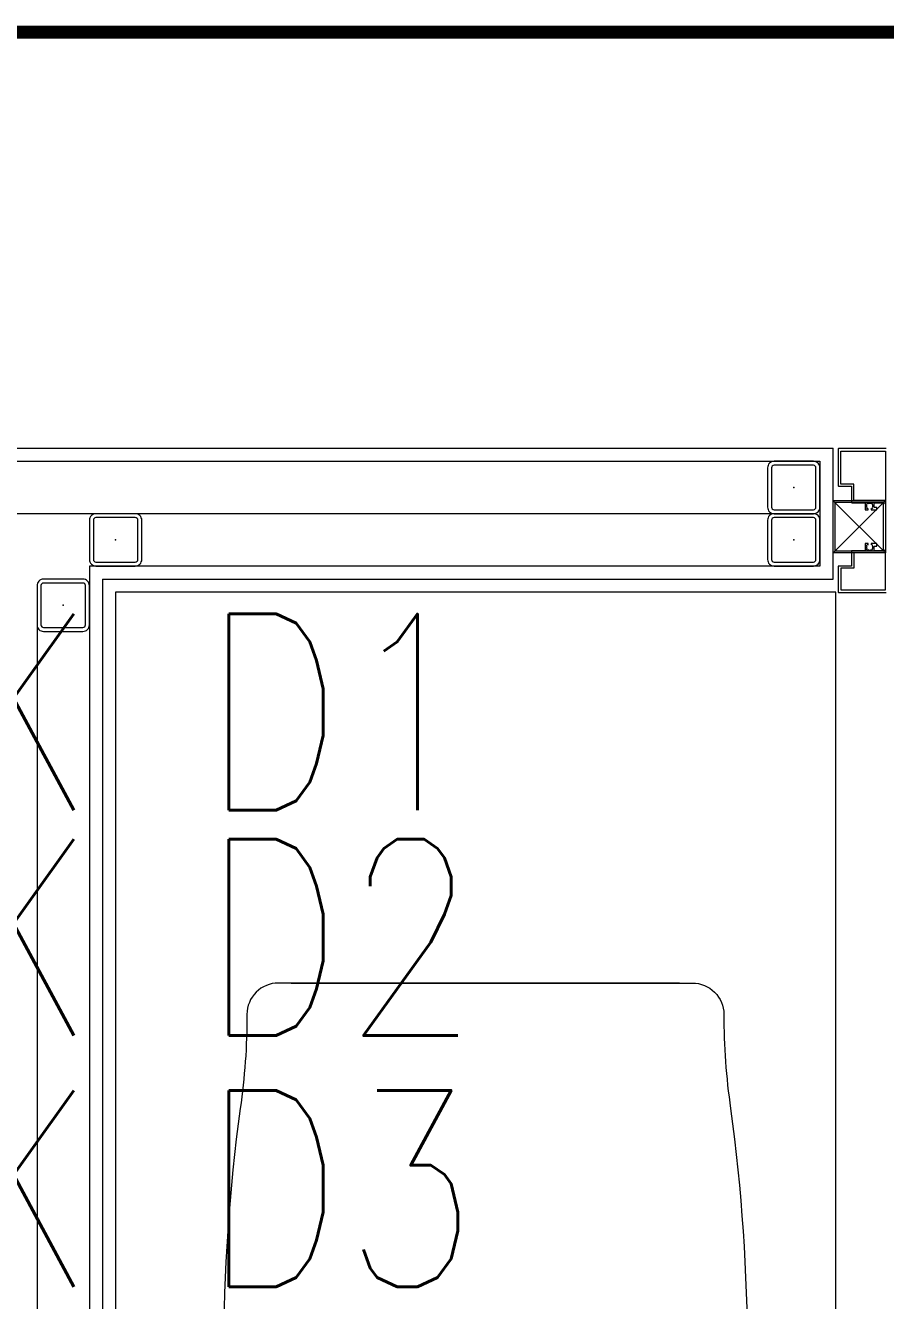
# Model space of a CAD drawing. Extents: x -2050 to 29725, y -1777 to 6820.
# Drawn here: x 9990.8 to 10056.5, y 2174.9 to 2272.3 of the extents above; entities that cross this region are included whole.
import ezdxf

# ---------------------------------------------------------------- set-up
doc = ezdxf.new("R2010")
doc.units = 0
doc.header["$LTSCALE"] = 25
doc.header["$MEASUREMENT"] = 0
doc.linetypes.add('HIDDEN2', pattern=[4.7625, 3.175, -1.5875])
doc.layers.get('0').update_dxf_attribs({"color": 9, "lineweight": 9})
for name, color, linetype, lineweight in [('05V', 9, 'Continuous', 9), ('06D', 9, 'Continuous', 9), ('10', 9, 'Continuous', 9), ('11', 9, 'Continuous', 9), ('21', 9, 'Continuous', 9), ('E-YAZI', 7, 'Continuous', 30)]:
    doc.layers.add(name, color=color, linetype=linetype, lineweight=lineweight)
doc.styles.add('E-YAZI', font='txttw.shx')

# ---------------------------------------------------------------- blocks, each defined once
blk = doc.blocks.new('lavabo 120')
at = {"lineweight": 0, "flags": 128}
blk.add_lwpolyline([(55, 0), (0, 0), (0, -120), (55, -120)], close=True, dxfattribs=at)
blk.add_lwpolyline([(55, -120), (55, 0), (0, 0), (0, -120)], close=True)
for points in [[(41.591, -90.135), (10.948, -90.135, -0.414214), (8.55, -87.737, 0.035809), (8.034, -80.536, -0.067889), (8.034, -43.001, 0.002456), (8.034, -35.735, -0.418149), (12.197, -30.246), (41.322, -30.246)], [(11.928, -90.135), (42.571, -90.135, 0.414214), (44.969, -87.737, -0.035809), (45.485, -80.536, 0.067889), (45.485, -43.001, -0.025966), (45.485, -35.735, 0.418149), (41.322, -30.246), (12.197, -30.246)]]:
    blk.add_lwpolyline(points, format="xyb")
blk = doc.blocks.new('A$C74064896')
at = {"layer": '05V', "rotation": 180}
blk.add_blockref('lavabo 120', (-414.789, -121), dxfattribs=at)
blk = doc.blocks.new('p-korkasa_40x40')
at = {"layer": '10'}
for points in [[(-2, -2), (-2, -2, 4.557572), (-2, -2), (2, -2, 6.895317), (2, -2), (2, -2), (2, 2), (-2, 2), (-2, -2)], [(-1.85, -1.85), (-1.85, 1.85), (1.85, 1.85), (1.85, -1.85), (-1.85, -1.85, -4.556435), (-1.85, -1.85)]]:
    blk.add_lwpolyline(points, format="xyb", close=True, dxfattribs=at)
for points in [[(2, -2), (-2, 2)], [(2, 2), (-2, -1.969)]]:
    blk.add_lwpolyline(points, dxfattribs=at)
blk = doc.blocks.new('p-kapı')
at = {"layer": '10'}
blk.add_lwpolyline([(-5.98, -4.05), (-5.98, -0.425, -0.414214), (-5.955, -0.4), (-3.125, -0.4, -0.414214), (-3.1, -0.425), (-3.1, -1.4), (-1.865, -1.4, -0.414214), (-1.84, -1.425), (-1.84, -2.445), (-1.281, -2.445), (-1.281, -2.675), (-1.39, -2.675), (-1.355, -2.64, 0.091673), (-1.425, -2.569), (-1.461, -2.605, 0.288261), (-1.701, -2.605), (-1.737, -2.569, 0.091673), (-1.808, -2.64), (-1.772, -2.676, 0.288261), (-1.772, -2.915), (-1.808, -2.951, 0.091673), (-1.737, -3.022), (-1.701, -2.986, 0.288261), (-1.461, -2.986), (-1.425, -3.022, 0.091673), (-1.355, -2.951), (-1.39, -2.915), (-1.281, -2.915), (-1.281, -3.32, -0.414214), (-1.306, -3.345), (-1.456, -3.345, -0.414214), (-1.481, -3.32), (-1.481, -3.145), (-1.84, -3.145), (-1.84, -3.85, 0.414214), (-1.69, -4), (1.69, -4, 0.414214), (1.84, -3.85), (1.84, -3.145), (1.481, -3.145), (1.481, -3.32, -0.414214), (1.456, -3.345), (1.306, -3.345, -0.414214), (1.281, -3.32), (1.281, -2.915), (1.39, -2.915), (1.355, -2.951, 0.091673), (1.425, -3.022), (1.461, -2.986, 0.288261), (1.701, -2.986), (1.737, -3.022, 0.091673), (1.808, -2.951), (1.772, -2.915, 0.288261), (1.772, -2.676), (1.808, -2.64, 0.091673), (1.737, -2.569), (1.701, -2.605, 0.288261), (1.461, -2.605), (1.425, -2.569, 0.091673), (1.355, -2.64), (1.39, -2.675), (1.281, -2.675), (1.281, -2.445), (1.84, -2.445), (1.84, -1.425, -0.414214), (1.865, -1.4), (3, -1.4), (3, -0.425, -0.414214), (3.025, -0.4), (4.995, -0.4, -0.414214), (5.02, -0.425), (5.02, -4.05, -0.414214)], format="xyb", dxfattribs=at)
for points in [[(-5.78, -0.6), (-5.78, -4), (-2, -4), (-2, -1.58), (-3.26, -1.58), (-3.26, -0.6)], [(2, -1.58), (3.16, -1.58), (3.16, -0.6), (4.82, -0.6), (4.82, -4), (2, -4)]]:
    blk.add_lwpolyline(points, close=True, dxfattribs=at)
at = {"layer": '10', "rotation": 270}
blk.add_blockref('p-korkasa_40x40', (0, -2), dxfattribs=at)
blk = doc.blocks.new('Prf-40x40')
for points in [[(1.5, -2), (-1.5, -2, -0.414214), (-2, -1.5), (-2, 1.5, -0.414214), (-1.5, 2), (1.5, 2, -0.414214), (2, 1.5), (2, -1.5, -0.414214)], [(1.5, -1.7), (-1.5, -1.7, -0.414214), (-1.7, -1.5), (-1.7, 1.5, -0.414214), (-1.5, 1.7), (1.5, 1.7, -0.414214), (1.7, 1.5), (1.7, -1.5, -0.414214)]]:
    blk.add_lwpolyline(points, format="xyb", close=True)
blk.add_point((0, 0))

msp = doc.modelspace()

# ---------------------------------------------------------------- linework, layer by layer
at = {"layer": '06D'}
for points in [[(10048, 2235), (9979.776, 2235)], [(9991.712, 2228), (9991.712, 2110.386)]]:
    msp.add_lwpolyline(points, dxfattribs=at)
at = {"layer": '11'}
for points in [[(9992.5, 2010.637), (9967.397, 2240), (10052.5, 2240)], [(9996.712, 2230), (10052.5, 2230), (10052.5, 2240)], [(9993.494, 2010.746), (9968.513, 2239), (10051.5, 2239), (10051.5, 2231), (9995.712, 2231)], [(9995.712, 2231), (9995.712, 2110.246)], [(9996.712, 2230), (9996.712, 2110)]]:
    msp.add_lwpolyline(points, dxfattribs=at)
at = {"layer": '21', "linetype": 'HIDDEN2', "ltscale": 0.1, "const_width": 1}
msp.add_lwpolyline([(9939.87, 2271.802), (10517.485, 2271.802), (10517.485, 1816.575), (9939.87, 1816.575)], close=True, dxfattribs=at)

# ---------------------------------------------------------------- block references
at = {"xscale": -1, "rotation": 90}
msp.add_blockref('p-kapı', (10052.5, 2234), dxfattribs=at)
msp.add_blockref('A$C74064896', (10467.5, 2230))
at = {"layer": '10', "xscale": -1}
for p in [(10049.5, 2237), (9997.712, 2233), (10049.5, 2233), (9993.712, 2228)]:
    msp.add_blockref('Prf-40x40', p, dxfattribs=at)

# ---------------------------------------------------------------- texts
at = {"layer": 'E-YAZI', "color": 6, "style": 'E-YAZI', "width": 0.8}
for s, p in [('A-1K D1', (9952.36, 2212.341)), ('A-1K D2', (9952.36, 2195.118)), ('A-1K D3', (9952.36, 2175.924))]:
    msp.add_text(s, height=15, dxfattribs=at).set_placement(p)

doc.saveas('drawing.dxf')
